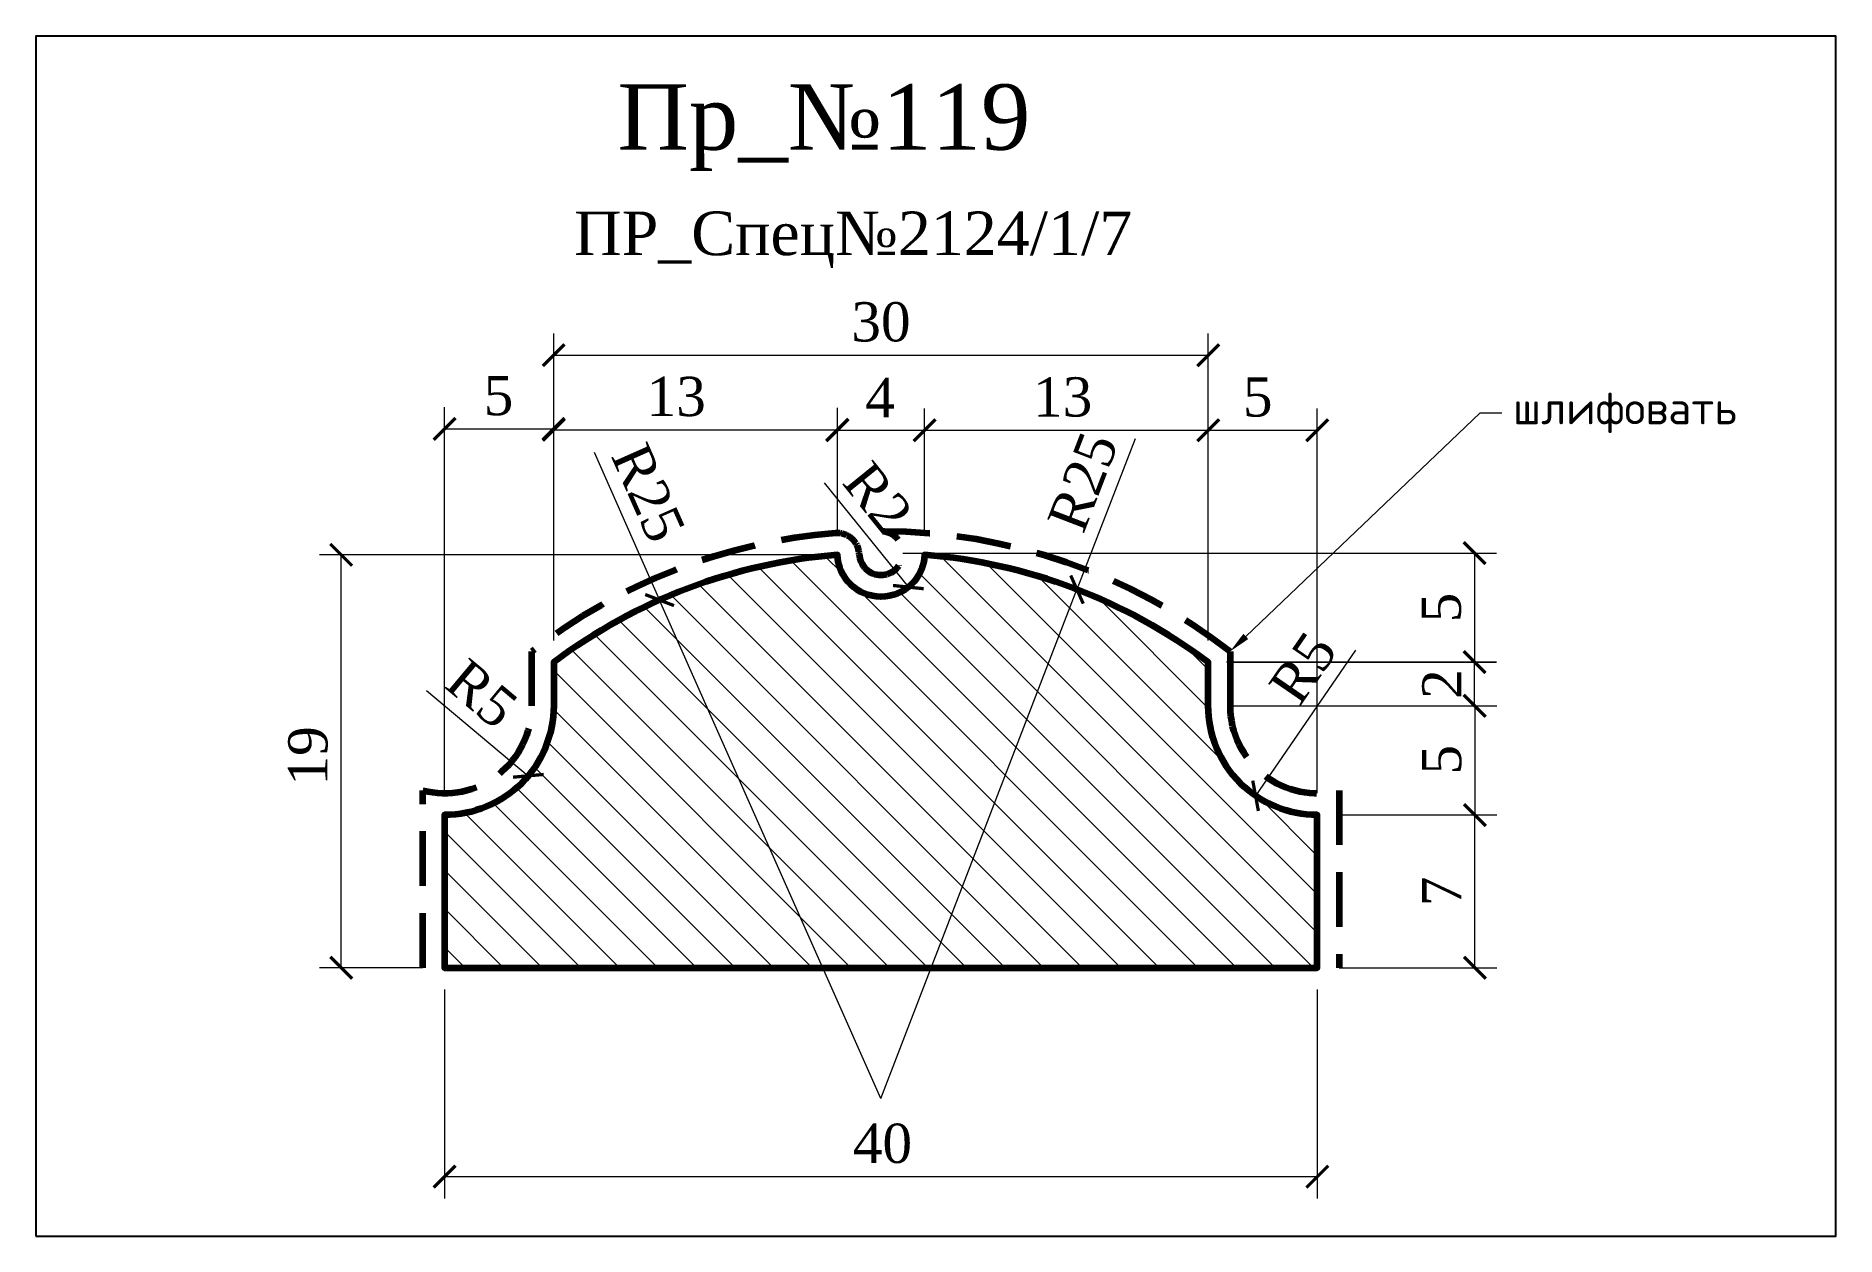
# Model space of a CAD drawing. Header units: millimetres. Extents: x 303547.7 to 303630.2, y -90861.7 to -90806.7.
import ezdxf
from ezdxf import colors
from ezdxf.entities.mleader import LeaderData, LeaderLine
from ezdxf.math import Vec2, Vec3

# ---------------------------------------------------------------- set-up
doc = ezdxf.new("R2010")
doc.units = ezdxf.units.MM
doc.header["$MEASUREMENT"] = 0
doc.linetypes.add('HIDDEN', pattern=[0.375, 0.25, -0.125])
doc.layers.add('Outside panel', color=7, linetype='Continuous', lineweight=18, true_color=0x7f5e57)
doc.layers.add('линия 50', color=1, linetype='Continuous', lineweight=211)
doc.layers.add('служебный слой РАЗМЕРЫ', color=7, linetype='Continuous', lineweight=9)
doc.layers.add('размеры в модели', color=7, linetype='Continuous')
doc.styles.add('ELECT', font='times.ttf')
doc.styles.get("Standard").update_dxf_attribs({"font": 'times.ttf'})
doc.styles.add('ЕСКД профили текст', font='isocpeur.ttf')
doc.dimstyles.new('M_1', dxfattribs={"dimtxt": 1.8, "dimasz": 1, "dimexe": 1, "dimexo": 1, "dimgap": 0.6, "dimtad": 1, "dimdec": 0, "dimdsep": 46, "dimtxsty": 'Standard', "dimblk": 'ARCHTICK', "dimcen": -5, "dimclrd": 7, "dimclre": 7, "dimclrt": 7, "dimadec": 0, "dimazin": 0, "dimtfac": 1, "dimtdec": 0, "dimtmove": 0, "dimatfit": 3, "dimfxl": 1, "dimtolj": 1, "dimtzin": 0, "dimlwd": 5, "dimlwe": 5, "dimarcsym": 0})

# ---------------------------------------------------------------- blocks, each defined once
blk = doc.blocks.new('_ArchTick')
at = {"color": 0, "linetype": 'ByBlock', "const_width": 0.15}
blk.add_lwpolyline([(-0.5, -0.5), (0.5, 0.5)], dxfattribs=at)
blk = doc.blocks.new('*D18')
at = {"layer": 'Defpoints', "color": 0, "ltscale": 1000, "transparency": 16777216}
for p in [(303606.422, -90824.736), (303601.422, -90835.368), (303606.422, -90842.368)]:
    blk.add_point(p, dxfattribs=at)
at = {"layer": 'размеры в модели', "color": 7, "lineweight": 5, "ltscale": 1000, "transparency": 16777216}
for p, q in [((303601.422, -90834.368), (303601.422, -90823.736)), ((303606.422, -90841.368), (303606.422, -90823.736)), ((303601.422, -90824.736), (303606.422, -90824.736))]:
    blk.add_line(p, q, dxfattribs=at)
at = {"layer": 'размеры в модели', "color": 7, "lineweight": 5, "ltscale": 1000, "transparency": 16777216, "rotation": 180}
blk.add_blockref('_ArchTick', (303601.422, -90824.736), dxfattribs=at)
at = {"layer": 'размеры в модели', "color": 7, "lineweight": 5, "ltscale": 1000, "transparency": 16777216}
blk.add_blockref('_ArchTick', (303606.422, -90824.736), dxfattribs=at)
at = {"layer": 'размеры в модели', "color": 7, "ltscale": 1000, "transparency": 16777216, "insert": (303603.691, -90823.22), "char_height": 1.8, "attachment_point": 5}
blk.add_mtext('\\A1;5', dxfattribs=at)
blk = doc.blocks.new('*D17')
at = {"layer": 'Defpoints', "color": 0, "ltscale": 1000, "transparency": 16777216}
for p in [(303601.422, -90824.736), (303588.421, -90830.448), (303601.422, -90835.368)]:
    blk.add_point(p, dxfattribs=at)
at = {"layer": 'размеры в модели', "color": 7, "lineweight": 5, "ltscale": 1000, "transparency": 16777216}
for p, q in [((303588.421, -90829.448), (303588.421, -90823.736)), ((303601.422, -90834.368), (303601.422, -90823.736)), ((303588.421, -90824.736), (303601.422, -90824.736))]:
    blk.add_line(p, q, dxfattribs=at)
at = {"layer": 'размеры в модели', "color": 7, "lineweight": 5, "ltscale": 1000, "transparency": 16777216, "rotation": 180}
blk.add_blockref('_ArchTick', (303588.421, -90824.736), dxfattribs=at)
at = {"layer": 'размеры в модели', "color": 7, "lineweight": 5, "ltscale": 1000, "transparency": 16777216}
blk.add_blockref('_ArchTick', (303601.422, -90824.736), dxfattribs=at)
at = {"layer": 'размеры в модели', "color": 7, "ltscale": 1000, "transparency": 16777216, "insert": (303594.75, -90823.22), "char_height": 1.8, "attachment_point": 5}
blk.add_mtext('\\A1;13', dxfattribs=at)
blk = doc.blocks.new('*D16')
at = {"layer": 'Defpoints', "color": 0, "ltscale": 1000, "transparency": 16777216}
for p in [(303588.421, -90824.736), (303584.424, -90830.448), (303588.421, -90830.448)]:
    blk.add_point(p, dxfattribs=at)
at = {"layer": 'размеры в модели', "color": 7, "lineweight": 5, "ltscale": 1000, "transparency": 16777216}
for p, q in [((303584.424, -90829.448), (303584.424, -90823.736)), ((303588.421, -90829.448), (303588.421, -90823.736)), ((303584.424, -90824.736), (303588.421, -90824.736))]:
    blk.add_line(p, q, dxfattribs=at)
at = {"layer": 'размеры в модели', "color": 7, "lineweight": 5, "ltscale": 1000, "transparency": 16777216, "rotation": 180}
blk.add_blockref('_ArchTick', (303584.424, -90824.736), dxfattribs=at)
at = {"layer": 'размеры в модели', "color": 7, "lineweight": 5, "ltscale": 1000, "transparency": 16777216}
blk.add_blockref('_ArchTick', (303588.421, -90824.736), dxfattribs=at)
at = {"layer": 'размеры в модели', "color": 7, "ltscale": 1000, "transparency": 16777216, "insert": (303586.383, -90823.236), "char_height": 1.8, "attachment_point": 5}
blk.add_mtext('\\A1;4', dxfattribs=at)
blk = doc.blocks.new('*D15')
at = {"layer": 'Defpoints', "color": 0, "ltscale": 1000, "transparency": 16777216}
for p in [(303584.424, -90824.714), (303584.424, -90830.448), (303571.422, -90835.368)]:
    blk.add_point(p, dxfattribs=at)
at = {"layer": 'размеры в модели', "color": 7, "lineweight": 5, "ltscale": 1000, "transparency": 16777216}
for p, q in [((303571.422, -90834.368), (303571.422, -90823.714)), ((303584.424, -90829.448), (303584.424, -90823.714)), ((303571.422, -90824.714), (303584.424, -90824.714))]:
    blk.add_line(p, q, dxfattribs=at)
at = {"layer": 'размеры в модели', "color": 7, "lineweight": 5, "ltscale": 1000, "transparency": 16777216, "rotation": 180}
blk.add_blockref('_ArchTick', (303571.422, -90824.714), dxfattribs=at)
at = {"layer": 'размеры в модели', "color": 7, "lineweight": 5, "ltscale": 1000, "transparency": 16777216}
blk.add_blockref('_ArchTick', (303584.424, -90824.714), dxfattribs=at)
at = {"layer": 'размеры в модели', "color": 7, "ltscale": 1000, "transparency": 16777216, "insert": (303577.039, -90823.198), "char_height": 1.8, "attachment_point": 5}
blk.add_mtext('\\A1;13', dxfattribs=at)
blk = doc.blocks.new('*D14')
at = {"layer": 'Defpoints', "color": 0, "ltscale": 1000, "transparency": 16777216}
for p in [(303571.422, -90824.674), (303571.422, -90835.368), (303566.422, -90842.368)]:
    blk.add_point(p, dxfattribs=at)
at = {"layer": 'размеры в модели', "color": 7, "lineweight": 5, "ltscale": 1000, "transparency": 16777216}
for p, q in [((303566.422, -90841.368), (303566.422, -90823.674)), ((303571.422, -90834.368), (303571.422, -90823.674)), ((303566.422, -90824.674), (303571.422, -90824.674))]:
    blk.add_line(p, q, dxfattribs=at)
at = {"layer": 'размеры в модели', "color": 7, "lineweight": 5, "ltscale": 1000, "transparency": 16777216, "rotation": 180}
blk.add_blockref('_ArchTick', (303566.422, -90824.674), dxfattribs=at)
at = {"layer": 'размеры в модели', "color": 7, "lineweight": 5, "ltscale": 1000, "transparency": 16777216}
blk.add_blockref('_ArchTick', (303571.422, -90824.674), dxfattribs=at)
at = {"layer": 'размеры в модели', "color": 7, "ltscale": 1000, "transparency": 16777216, "insert": (303568.894, -90823.158), "char_height": 1.8, "attachment_point": 5}
blk.add_mtext('\\A1;5', dxfattribs=at)
blk = doc.blocks.new('*D13')
at = {"layer": 'Defpoints', "color": 0, "ltscale": 1000, "transparency": 16777216}
for p in [(303595.407, -90832.038), (303586.422, -90855.368)]:
    blk.add_point(p, dxfattribs=at)
at = {"layer": 'размеры в модели', "color": 7, "lineweight": 5, "ltscale": 1000, "transparency": 16777216}
for p in [(303598.07, -90825.123), (303586.422, -90855.368)]:
    blk.add_line(p, (303595.407, -90832.038), dxfattribs=at)
at = {"layer": 'размеры в модели', "color": 7, "lineweight": 5, "ltscale": 1000, "transparency": 16777216, "rotation": 248.9379100426169}
blk.add_blockref('_ArchTick', (303595.407, -90832.038), dxfattribs=at)
at = {"layer": 'размеры в модели', "color": 7, "ltscale": 1000, "transparency": 16777216, "insert": (303595.683, -90827.103), "char_height": 1.8, "attachment_point": 5, "rotation": 68.93791}
blk.add_mtext('\\A1;R25', dxfattribs=at)
blk = doc.blocks.new('*D12')
at = {"layer": 'Defpoints', "color": 0, "ltscale": 1000, "transparency": 16777216}
for p in [(303576.278, -90832.519), (303586.422, -90855.368)]:
    blk.add_point(p, dxfattribs=at)
at = {"layer": 'размеры в модели', "color": 7, "lineweight": 5, "ltscale": 1000, "transparency": 16777216}
for p in [(303573.271, -90825.746), (303586.422, -90855.368)]:
    blk.add_line(p, (303576.278, -90832.519), dxfattribs=at)
at = {"layer": 'размеры в модели', "color": 7, "lineweight": 5, "ltscale": 1000, "transparency": 16777216, "rotation": 293.9402749437487}
blk.add_blockref('_ArchTick', (303576.278, -90832.519), dxfattribs=at)
at = {"layer": 'размеры в модели', "color": 7, "ltscale": 1000, "transparency": 16777216, "insert": (303575.754, -90827.604), "char_height": 1.8, "attachment_point": 5, "rotation": 293.94027}
blk.add_mtext('\\A1;R25', dxfattribs=at)
blk = doc.blocks.new('*D11')
at = {"layer": 'Defpoints', "color": 0, "ltscale": 1000, "transparency": 16777216}
for p in [(303586.422, -90830.368), (303601.255, -90835.354), (303613.63, -90835.354)]:
    blk.add_point(p, dxfattribs=at)
at = {"layer": 'размеры в модели', "color": 7, "lineweight": 5, "ltscale": 1000, "transparency": 16777216}
for p, q in [((303587.422, -90830.368), (303614.63, -90830.368)), ((303613.63, -90830.368), (303613.63, -90835.354)), ((303602.255, -90835.354), (303614.63, -90835.354))]:
    blk.add_line(p, q, dxfattribs=at)
for p, rotation in [((303613.63, -90830.368), 90), ((303613.63, -90835.354), 270)]:
    blk.add_blockref('_ArchTick', p, dxfattribs=dict(at, rotation=rotation))
at = {"layer": 'размеры в модели', "color": 7, "ltscale": 1000, "transparency": 16777216, "insert": (303612.114, -90832.861), "char_height": 1.8, "attachment_point": 5, "rotation": 90}
blk.add_mtext('\\A1;5', dxfattribs=at)
blk = doc.blocks.new('*D10')
at = {"layer": 'Defpoints', "color": 0, "ltscale": 1000, "transparency": 16777216}
for p in [(303601.422, -90837.368), (303606.422, -90842.368), (303613.644, -90842.368)]:
    blk.add_point(p, dxfattribs=at)
at = {"layer": 'размеры в модели', "color": 7, "lineweight": 5, "ltscale": 1000, "transparency": 16777216}
for p, q in [((303602.422, -90837.368), (303614.644, -90837.368)), ((303613.644, -90837.368), (303613.644, -90842.368)), ((303607.422, -90842.368), (303614.644, -90842.368))]:
    blk.add_line(p, q, dxfattribs=at)
for p, rotation in [((303613.644, -90837.368), 90), ((303613.644, -90842.368), 270)]:
    blk.add_blockref('_ArchTick', p, dxfattribs=dict(at, rotation=rotation))
at = {"layer": 'размеры в модели', "color": 7, "ltscale": 1000, "transparency": 16777216, "insert": (303612.129, -90839.837), "char_height": 1.8, "attachment_point": 5, "rotation": 90}
blk.add_mtext('\\A1;5', dxfattribs=at)
blk = doc.blocks.new('*D2')
at = {"layer": 'Defpoints', "color": 0, "ltscale": 1000, "transparency": 16777216}
for p in [(303606.422, -90842.368), (303613.644, -90842.368), (303606.422, -90849.368)]:
    blk.add_point(p, dxfattribs=at)
at = {"layer": 'размеры в модели', "color": 7, "lineweight": 5, "ltscale": 1000, "transparency": 16777216}
for p, q in [((303607.422, -90842.368), (303614.644, -90842.368)), ((303613.644, -90849.368), (303613.644, -90842.368)), ((303607.422, -90849.368), (303614.644, -90849.368))]:
    blk.add_line(p, q, dxfattribs=at)
for p, rotation in [((303613.644, -90842.368), 90), ((303613.644, -90849.368), 270)]:
    blk.add_blockref('_ArchTick', p, dxfattribs=dict(at, rotation=rotation))
at = {"layer": 'размеры в модели', "color": 7, "ltscale": 1000, "transparency": 16777216, "insert": (303612.126, -90845.868), "char_height": 1.8, "attachment_point": 5, "rotation": 90}
blk.add_mtext('\\A1;7', dxfattribs=at)
blk = doc.blocks.new('*D3')
at = {"layer": 'Defpoints', "color": 0, "ltscale": 1000, "transparency": 16777216}
for p in [(303601.422, -90835.368), (303613.63, -90835.368), (303601.422, -90837.368)]:
    blk.add_point(p, dxfattribs=at)
at = {"layer": 'размеры в модели', "color": 7, "lineweight": 5, "ltscale": 1000, "transparency": 16777216}
for p, q in [((303602.422, -90835.368), (303614.63, -90835.368)), ((303613.63, -90837.368), (303613.63, -90835.368)), ((303602.422, -90837.368), (303614.63, -90837.368))]:
    blk.add_line(p, q, dxfattribs=at)
for p, rotation in [((303613.63, -90835.368), 90), ((303613.63, -90837.368), 270)]:
    blk.add_blockref('_ArchTick', p, dxfattribs=dict(at, rotation=rotation))
at = {"layer": 'размеры в модели', "color": 7, "ltscale": 1000, "transparency": 16777216, "insert": (303612.13, -90836.368), "char_height": 1.8, "attachment_point": 5, "rotation": 90}
blk.add_mtext('\\A1;2', dxfattribs=at)
blk = doc.blocks.new('*D8')
at = {"layer": 'Defpoints', "color": 0, "ltscale": 1000, "transparency": 16777216}
for p in [(303601.422, -90821.294), (303571.422, -90835.368), (303601.422, -90835.368)]:
    blk.add_point(p, dxfattribs=at)
at = {"layer": 'размеры в модели', "color": 7, "lineweight": 5, "ltscale": 1000, "transparency": 16777216}
for p, q in [((303571.422, -90834.368), (303571.422, -90820.294)), ((303601.422, -90834.368), (303601.422, -90820.294)), ((303571.422, -90821.294), (303601.422, -90821.294))]:
    blk.add_line(p, q, dxfattribs=at)
at = {"layer": 'размеры в модели', "color": 7, "lineweight": 5, "ltscale": 1000, "transparency": 16777216, "rotation": 180}
blk.add_blockref('_ArchTick', (303571.422, -90821.294), dxfattribs=at)
at = {"layer": 'размеры в модели', "color": 7, "lineweight": 5, "ltscale": 1000, "transparency": 16777216}
blk.add_blockref('_ArchTick', (303601.422, -90821.294), dxfattribs=at)
at = {"layer": 'размеры в модели', "color": 7, "ltscale": 1000, "transparency": 16777216, "insert": (303586.422, -90819.778), "char_height": 1.8, "attachment_point": 5}
blk.add_mtext('\\A1;30', dxfattribs=at)
blk = doc.blocks.new('*D9')
at = {"layer": 'Defpoints', "color": 0, "ltscale": 1000, "transparency": 16777216}
for p in [(303586.422, -90830.368), (303587.678, -90831.924)]:
    blk.add_point(p, dxfattribs=at)
at = {"layer": 'размеры в модели', "color": 7, "lineweight": 5, "ltscale": 1000, "transparency": 16777216}
blk.add_line((303583.819, -90827.141), (303587.678, -90831.924), dxfattribs=at)
at = {"layer": 'размеры в модели', "color": 7, "lineweight": 5, "ltscale": 1000, "transparency": 16777216, "rotation": 308.8998584872886}
blk.add_blockref('_ArchTick', (303587.678, -90831.924), dxfattribs=at)
at = {"layer": 'размеры в модели', "color": 7, "ltscale": 1000, "transparency": 16777216, "insert": (303586.288, -90827.813), "char_height": 1.8, "attachment_point": 5, "rotation": 308.89986}
blk.add_mtext('\\A1;R2', dxfattribs=at)
blk = doc.blocks.new('*D4')
at = {"layer": 'Defpoints', "color": 0, "ltscale": 1000, "transparency": 16777216}
for p in [(303606.422, -90837.368), (303603.592, -90841.49)]:
    blk.add_point(p, dxfattribs=at)
at = {"layer": 'размеры в модели', "color": 7, "lineweight": 5, "ltscale": 1000, "transparency": 16777216}
blk.add_line((303608.178, -90834.812), (303603.592, -90841.49), dxfattribs=at)
at = {"layer": 'размеры в модели', "color": 7, "lineweight": 5, "ltscale": 1000, "transparency": 16777216, "rotation": 235.5210407292296}
blk.add_blockref('_ArchTick', (303603.592, -90841.49), dxfattribs=at)
at = {"layer": 'размеры в модели', "color": 7, "ltscale": 1000, "transparency": 16777216, "insert": (303605.773, -90835.636), "char_height": 1.8, "attachment_point": 5, "rotation": 55.52104}
blk.add_mtext('\\A1;R5', dxfattribs=at)
blk = doc.blocks.new('*D7')
at = {"layer": 'Defpoints', "color": 0, "ltscale": 1000, "transparency": 16777216}
for p in [(303566.422, -90837.368), (303570.259, -90840.574)]:
    blk.add_point(p, dxfattribs=at)
at = {"layer": 'размеры в модели', "color": 7, "lineweight": 5, "ltscale": 1000, "transparency": 16777216}
blk.add_line((303565.589, -90836.671), (303570.259, -90840.574), dxfattribs=at)
at = {"layer": 'размеры в модели', "color": 7, "lineweight": 5, "ltscale": 1000, "transparency": 16777216, "rotation": 320.1140441355362}
blk.add_blockref('_ArchTick', (303570.259, -90840.574), dxfattribs=at)
at = {"layer": 'размеры в модели', "color": 7, "ltscale": 1000, "transparency": 16777216, "insert": (303568.126, -90836.817), "char_height": 1.8, "attachment_point": 5, "rotation": 320.11404}
blk.add_mtext('\\A1;R5', dxfattribs=at)
blk = doc.blocks.new('*D6')
at = {"layer": 'Defpoints', "color": 0, "ltscale": 1000, "transparency": 16777216}
for p in [(303561.684, -90830.448), (303584.424, -90830.448), (303566.422, -90849.368)]:
    blk.add_point(p, dxfattribs=at)
at = {"layer": 'размеры в модели', "color": 7, "lineweight": 5, "ltscale": 1000, "transparency": 16777216}
for p, q in [((303583.424, -90830.448), (303560.684, -90830.448)), ((303561.684, -90849.368), (303561.684, -90830.448)), ((303565.422, -90849.368), (303560.684, -90849.368))]:
    blk.add_line(p, q, dxfattribs=at)
for p, rotation in [((303561.684, -90830.448), 90), ((303561.684, -90849.368), 270)]:
    blk.add_blockref('_ArchTick', p, dxfattribs=dict(at, rotation=rotation))
at = {"layer": 'размеры в модели', "color": 7, "ltscale": 1000, "transparency": 16777216, "insert": (303560.165, -90839.662), "char_height": 1.8, "attachment_point": 5, "rotation": 90}
blk.add_mtext('\\A1;19', dxfattribs=at)
blk = doc.blocks.new('*D5')
at = {"layer": 'Defpoints', "color": 0, "ltscale": 1000, "transparency": 16777216}
for p in [(303566.422, -90849.368), (303606.422, -90849.368), (303566.422, -90858.947)]:
    blk.add_point(p, dxfattribs=at)
at = {"layer": 'размеры в модели', "color": 7, "lineweight": 5, "ltscale": 1000, "transparency": 16777216}
for p, q in [((303566.422, -90850.368), (303566.422, -90859.947)), ((303606.422, -90850.368), (303606.422, -90859.947)), ((303606.422, -90858.947), (303566.422, -90858.947))]:
    blk.add_line(p, q, dxfattribs=at)
at = {"layer": 'размеры в модели', "color": 7, "lineweight": 5, "ltscale": 1000, "transparency": 16777216, "rotation": 180}
blk.add_blockref('_ArchTick', (303566.422, -90858.947), dxfattribs=at)
at = {"layer": 'размеры в модели', "color": 7, "lineweight": 5, "ltscale": 1000, "transparency": 16777216}
blk.add_blockref('_ArchTick', (303606.422, -90858.947), dxfattribs=at)
at = {"layer": 'размеры в модели', "color": 7, "ltscale": 1000, "transparency": 16777216, "insert": (303586.491, -90857.431), "char_height": 1.8, "attachment_point": 5}
blk.add_mtext('\\A1;40', dxfattribs=at)

msp = doc.modelspace()

# ---------------------------------------------------------------- hatches: boundary and pattern name
at = {"layer": 'Outside panel', "ltscale": 1000}
h = msp.add_hatch(dxfattribs=at)
h.set_pattern_fill('ANSI31', color=256, scale=10, angle=90)
h.set_pattern_definition([(135, (-7477.8738, 5889.4775), (-0.8838834765, -0.8838834765), [])])
edge = h.paths.add_edge_path()
edge.add_arc((303566.422, -90837.368), 5, 269.99977, 360, ccw=False)
edge.add_line((303566.422, -90842.368), (303566.422, -90849.368))
edge.add_line((303566.422, -90849.368), (303606.422, -90849.368))
edge.add_line((303606.422, -90849.368), (303606.422, -90842.368))
edge.add_arc((303606.422, -90837.368), 5, 180, 270, ccw=False)
edge.add_line((303601.422, -90837.368), (303601.422, -90835.368))
edge.add_arc((303586.422, -90855.368), 25, 53.13011, 85.41512)
edge.add_arc((303586.422, -90830.368), 2, 182.29244, 357.70756, ccw=False)
edge.add_arc((303586.422, -90855.368), 25, 94.58489, 126.8699)
edge.add_line((303571.422, -90835.368), (303571.422, -90837.368))

# ---------------------------------------------------------------- linework, layer by layer
at = {"color": 6, "ltscale": 1000}
msp.add_lwpolyline([(303547.695, -90861.666), (303630.195, -90861.666), (303630.195, -90806.666), (303547.695, -90806.666)], close=True, dxfattribs=at)
at = {"layer": 'линия 50', "color": 1, "linetype": 'HIDDEN', "ltscale": 10, "true_color": 0xff0909}
msp.add_lwpolyline([(303565.422, -90849.368), (303565.422, -90841.241, 0.490316), (303570.422, -90837.368), (303570.422, -90834.874, -0.146753), (303584.344, -90829.451, -0.425982), (303585.423, -90830.408, 2.232485), (303586.496, -90829.371, -0.167217), (303602.422, -90834.875), (303602.422, -90837.368, 0.490314), (303607.422, -90841.241), (303607.422, -90849.368)], format="xyb", dxfattribs=at)
at = {"layer": 'линия 50', "color": 7}
msp.add_lwpolyline([(303571.422, -90837.368, -0.414215), (303566.422, -90842.368), (303566.422, -90849.368), (303606.422, -90849.368), (303606.422, -90842.368, -0.414214), (303601.422, -90837.368), (303601.422, -90835.368, 0.141809), (303588.421, -90830.448, -0.960769), (303584.424, -90830.448, 0.141809), (303571.422, -90835.368)], format="xyb", close=True, dxfattribs=at)

# ---------------------------------------------------------------- texts
at = {"color": 5, "ltscale": 1000, "style": 'ELECT'}
msp.add_text('Пр_№119', height=3, dxfattribs=at).set_placement((303574.348, -90811.876))
at = {"color": 7, "ltscale": 1000, "style": 'ELECT'}
msp.add_text('ПР_Спец№2124/1/7', height=2, dxfattribs=at).set_placement((303572.356, -90816.71))

# ---------------------------------------------------------------- dimensions: what is measured, and where the dimension line sits
at = {"layer": 'размеры в модели', "color": 0, "ltscale": 1000}
for base, p1, p2, picture, middle in [((303601.422, -90821.294), (303571.422, -90835.368), (303601.422, -90835.368), '*D8', (303586.422, -90821.294)), ((303571.422, -90824.674), (303566.422, -90842.368), (303571.422, -90835.368), '*D14', (303568.894, -90824.674)), ((303584.424, -90824.714), (303571.422, -90835.368), (303584.424, -90830.448), '*D15', (303577.039, -90824.714)), ((303588.421, -90824.736), (303584.424, -90830.448), (303588.421, -90830.448), '*D16', (303586.383, -90824.736)), ((303601.422, -90824.736), (303588.421, -90830.448), (303601.422, -90835.368), '*D17', (303594.75, -90824.736)), ((303606.422, -90824.736), (303601.422, -90835.368), (303606.422, -90842.368), '*D18', (303603.691, -90824.736)), ((303566.422, -90858.947), (303606.422, -90849.368), (303566.422, -90849.368), '*D5', (303586.491, -90858.947))]:
    dim = msp.add_linear_dim(base=base, p1=p1, p2=p2, dimstyle='M_1', override={"dimtxt": 1.8}, dxfattribs=at)
    dim.commit()
    dim.dimension.update_dxf_attribs({"geometry": picture, "text_midpoint": middle, "dimtype": 128})
for mpoint, picture, middle in [((303595.407, -90832.038), '*D13', (303595.683, -90827.103)), ((303576.278, -90832.519), '*D12', (303575.754, -90827.604))]:
    dim = msp.add_radius_dim(center=(303586.422, -90855.368), mpoint=mpoint, dimstyle='M_1', override={"dimtxt": 1.8}, dxfattribs=at)
    dim.commit()
    dim.dimension.update_dxf_attribs({"geometry": picture, "text_midpoint": middle})
for center, mpoint, picture, middle in [((303586.422, -90830.368), (303587.678, -90831.924), '*D9', (303585.121, -90828.755)), ((303566.422, -90837.368), (303570.259, -90840.574), '*D7', (303567.154, -90837.98))]:
    dim = msp.add_radius_dim(center=center, mpoint=mpoint, dimstyle='M_1', override={"dimtxt": 1.8}, dxfattribs=at)
    dim.commit()
    dim.dimension.update_dxf_attribs({"geometry": picture, "text_midpoint": middle, "dimtype": 132})
for base, p1, p2, angle, picture, middle in [((303561.684, -90830.448), (303566.422, -90849.368), (303584.424, -90830.448), 270, '*D6', (303561.684, -90839.662)), ((303613.63, -90835.354), (303586.422, -90830.368), (303601.255, -90835.354), 90, '*D11', (303613.63, -90832.861)), ((303613.63, -90835.368), (303601.422, -90837.368), (303601.422, -90835.368), 270, '*D3', (303613.63, -90836.368)), ((303613.644, -90842.368), (303601.422, -90837.368), (303606.422, -90842.368), 90, '*D10', (303613.644, -90839.837))]:
    dim = msp.add_linear_dim(base=base, p1=p1, p2=p2, angle=angle, dimstyle='M_1', override={"dimtxt": 1.8}, dxfattribs=at)
    dim.commit()
    dim.dimension.update_dxf_attribs({"geometry": picture, "text_midpoint": middle, "dimtype": 128})
at = {"layer": 'размеры в модели', "color": 5, "ltscale": 1000}
dim = msp.add_radius_dim(center=(303606.422, -90837.368), mpoint=(303603.592, -90841.49), dimstyle='M_1', dxfattribs=at)
dim.commit()
dim.dimension.update_dxf_attribs({"geometry": '*D4', "text_midpoint": (303607.022, -90836.494), "dimtype": 132})
at = {"layer": 'размеры в модели', "color": 0, "ltscale": 1000}
dim = msp.add_linear_dim(base=(303613.644, -90842.368), p1=(303606.422, -90849.368), p2=(303606.422, -90842.368), angle=270, dimstyle='M_1', override={"dimtxt": 1.8}, dxfattribs=at)
dim.commit()
dim.dimension.update_dxf_attribs({"geometry": '*D2', "text_midpoint": (303612.126, -90845.868)})

# ---------------------------------------------------------------- leaders
at = {"layer": 'служебный слой РАЗМЕРЫ'}
ml = msp.add_multileader_mtext('Standard', dxfattribs=at)
ml.set_content('\\A1;шлифовать', color=256, style='ЕСКД профили текст')
ml.set_leader_properties(color=256, linetype='ByLayer', lineweight=-1)
ml.build(insert=Vec2(0, 0))
ml.multileader.update_dxf_attribs({"dogleg_length": 1, "arrow_head_size": 1})
ctx = ml.context
ctx.base_point, ctx.char_height, ctx.arrow_head_size, ctx.landing_gap_size, ctx.plane_origin = Vec3(303614.886, -90823.939), 1.5, 1, 0.5, Vec3(303628.361, -90797.77)
notes = []
notes.append((ctx, [(1, (1, 1, 0), (303613.886, -90823.939), (1, 0), 1, [(0, [(303602.422, -90834.875)], 0, [])])]))
ctx.mtext.insert, ctx.mtext.flow_direction = Vec3(303615.386, -90822.964), 5
for ctx, leaders in notes:
    for number, flags, end, landing, length, lines in leaders:
        leader = LeaderData()
        leader.index, (leader.has_last_leader_line, leader.has_dogleg_vector, leader.attachment_direction) = number, flags
        leader.last_leader_point, leader.dogleg_vector, leader.dogleg_length = Vec3(end), Vec3(landing), length
        for number, points, colour, breaks in lines:
            line = LeaderLine()
            line.index, line.vertices, line.color, line.breaks = number, Vec3.list(points), colors.encode_raw_color(colour), breaks
            leader.lines.append(line)
        ctx.leaders.append(leader)

doc.saveas('drawing.dxf')
